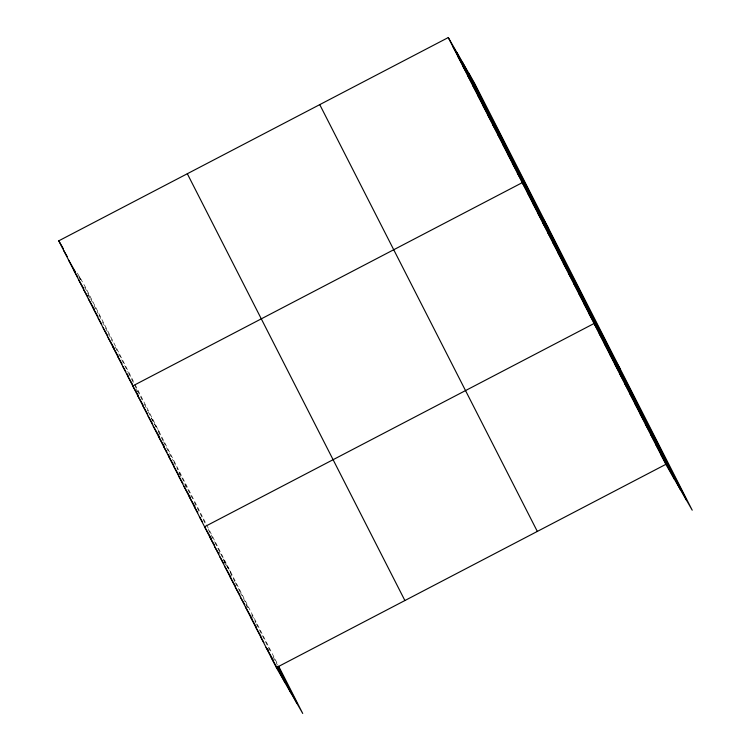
<?xml version="1.0" encoding="UTF-8"?>
<svg xmlns="http://www.w3.org/2000/svg" width="751" height="751" viewBox="0 0 751 751"><rect width="100%" height="100%" fill="white"/><g stroke="black" fill="none" stroke-linecap="round" stroke-linejoin="round"><path stroke-width="0.56" stroke-dasharray="3.75 2.82" d="M77.306 273.026L85.145 286.657L134.457 383.395M151.28 418.129L159.118 431.769M219.076 552.004L220.081 553.75M223.085 558.979L230.923 572.609M134.955 384.362L277.081 663.152M79.306 276.509L82.263 282.31M84.732 287.154L93.612 304.559M94.1 305.535L98.052 313.27M99.038 315.204L101.995 321.006M102.483 321.972L112.35 341.32M115.307 347.131L117.776 351.966M118.761 353.899L128.13 372.28M128.628 373.247L142.437 400.339M144.408 404.207L147.863 410.975M148.351 411.942L156.358 427.657M158.414 431.675L163.033 440.734M163.54 441.738L173.284 460.851M173.8 461.856L177.903 469.91M178.926 471.919L193.805 501.095M194.312 502.1L205.596 524.236M208.158 529.258L214.317 541.33M214.833 542.344L229.703 571.511M230.219 572.525L234.828 581.574M235.345 582.579L239.963 591.638M240.47 592.642L249.191 609.746M251.754 614.769L255.856 622.823M256.373 623.828L270.735 651.999M273.298 657.022L277.401 665.076M78.724 276.697L80.197 279.597M88.092 295.077L89.566 297.978M135.931 388.915L137.405 391.815M179.067 473.534L180.606 476.556M184.708 484.602L186.248 487.624M224.202 562.067L225.741 565.081M245.746 604.32L247.286 607.334"/><path stroke-width="1.13" d="M278.621 666.165L302.719 713.45L276.368 667.611L58.785 240.818L448.281 37.55L474.632 83.389L692.215 510.182L665.855 464.343L448.281 37.55M276.368 667.611L665.855 464.343M453.21 47.229L461.884 62.314M458.138 56.898L466.822 71.983M463.076 66.576L471.75 81.662M468.004 76.245L476.678 91.331M472.933 85.924L481.616 101.009M477.871 95.593L486.545 110.679M482.799 105.271L491.473 120.357M487.728 114.941L496.411 130.026M492.665 124.619L501.339 139.705M497.594 134.288L506.268 149.374M502.532 143.967L511.206 159.052M507.46 153.636L516.134 168.731M512.389 163.314L521.063 178.4M517.326 172.983L526 188.079M548.615 228.501L522.255 182.662L132.758 385.93L138.541 395.984M527.38 192.716L536.064 207.811M532.515 202.779L541.189 217.865M537.641 212.843L546.315 227.929M542.766 222.897L551.45 237.992M547.901 232.96L556.575 248.046M553.027 243.024L561.701 258.109M558.153 253.078L566.827 268.173M563.288 263.141L571.962 278.227M568.413 273.204L577.087 288.29M573.539 283.258L582.213 298.354M578.674 293.322L587.348 308.408M583.799 303.385L592.473 318.471M588.925 313.439L597.599 328.534M620.41 369.342L594.06 323.503L204.563 526.77L211.5 538.842M599.185 333.566L607.859 348.652M604.311 343.62L612.985 358.706M609.446 353.683L618.12 368.769M614.571 363.737L623.246 378.833M619.697 373.801L628.371 388.887M624.832 383.864L633.506 398.95M629.958 393.918L638.632 409.013M635.083 403.982L643.757 419.067M640.218 414.045L648.892 429.131M645.344 424.099L654.018 439.194M650.469 434.162L659.143 449.248M655.604 444.226L664.278 459.312M660.73 454.28L669.404 469.375M58.785 240.818L63.413 248.863M63.713 250.487L67.186 256.523M68.651 260.165L75.588 272.238M73.579 269.834L77.625 276.884M78.508 279.513L83.718 288.562M83.445 289.182L87.492 296.232M88.374 298.86L94.157 308.924M93.302 308.539L97.93 316.584M98.24 318.208L101.704 324.244M103.169 327.887L107.797 335.932M108.097 337.556L114.462 348.624M113.035 347.234L118.236 356.284M117.963 356.903L122.019 363.944M122.901 366.582L125.792 371.604M126.947 373.623L128.102 375.631M127.83 376.251L132.458 384.296M137.893 395.984L143.094 405.042M143.019 406.047L147.647 414.092M148.144 416.11L152.772 424.155M153.279 426.164L159.634 437.232M158.405 436.228L164.187 446.282M163.53 446.291L167.004 452.318M168.158 454.336L169.313 456.345M168.665 456.345L173.866 465.404M173.791 466.409L178.419 474.454M178.916 476.472L182.972 483.513M184.051 486.526L190.407 497.594M189.177 496.589L194.96 506.643M194.302 506.643L197.776 512.68M199.437 516.707L202.329 521.738M209.689 536.824L214.317 544.879M214.824 546.888L218.87 553.928M219.949 556.951L223.422 562.987M225.075 567.005L230.857 577.068M230.21 577.068L235.41 586.118M235.335 587.132L239.963 595.177M240.461 597.186L244.516 604.226M245.596 607.249L251.951 618.317M250.721 617.313L256.504 627.367M255.847 627.367L261.057 636.426M260.982 637.43L263.873 642.462M267.337 648.498L268.501 650.507M266.107 647.493L273.045 659.556M271.233 657.547L279.907 672.643M468.802 73.241L686.386 500.035M462.785 62.784L680.368 489.577M456.955 52.636L674.529 479.429M319.748 104.624L537.322 531.417M187.318 173.734L404.892 600.528M278.424 667.085L296.889 703.302M277.541 666.691L290.872 692.844M276.837 666.606L285.042 682.697"/></g></svg>
